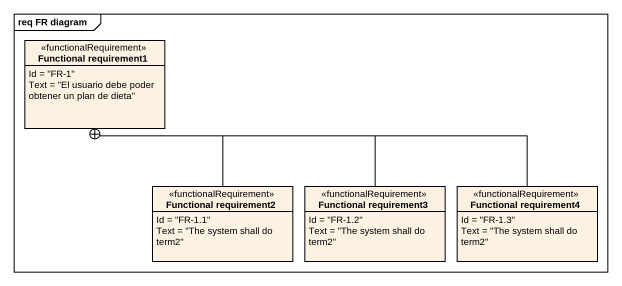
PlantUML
@startuml
mainframe req FR diagram
hide circle
hide empty members
class "Functional requirement1" as Functional_requirement1 <<functionalRequirement>> {
  Id = "FR-1"
  Text = "El usuario debe poder obtener un plan de dieta"
}
class "Functional requirement2" as Functional_requirement2 <<functionalRequirement>> {
  Id = "FR-1.1"
  Text = "The system shall do term2"
}
class "Functional requirement3" as Functional_requirement3 <<functionalRequirement>> {
  Id = "FR-1.2"
  Text = "The system shall do term2"
}
class "Functional requirement4" as Functional_requirement4 <<functionalRequirement>> {
  Id = "FR-1.3"
  Text = "The system shall do term2"
}
Functional_requirement2 -up-+ Functional_requirement1
Functional_requirement3 -left-+ Functional_requirement1
Functional_requirement4 -left-+ Functional_requirement1
@enduml
